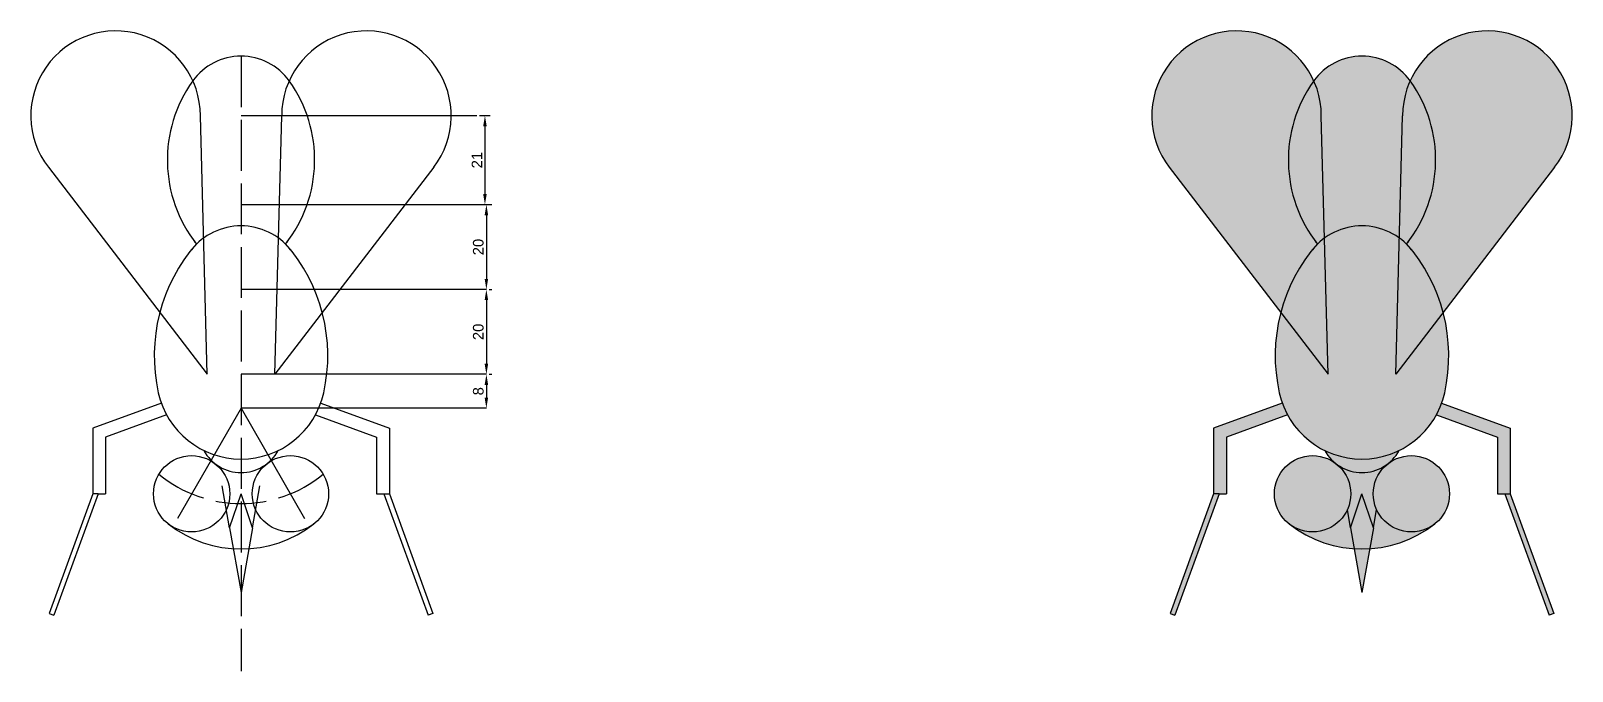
# Model space of a CAD drawing. Header units: millimetres. Extents: x 125 to 489, y 131 to 282.
import ezdxf

# ---------------------------------------------------------------- set-up
doc = ezdxf.new("R2010")
doc.units = ezdxf.units.MM
doc.linetypes.add('ACAD_ISO02W100', pattern=[15, 12, -3])
doc.styles.get("Standard").update_dxf_attribs({"font": 'arial.ttf'})
doc.dimstyles.new('ISO-25', dxfattribs={"dimtxt": 2.5, "dimasz": 2.5, "dimexe": 1.25, "dimexo": 0.625, "dimtad": 1, "dimtxsty": 'Standard', "dimcen": 2.5, "dimadec": 0, "dimazin": 0, "dimtfac": 1, "dimtmove": 0, "dimatfit": 3, "dimfxl": 1, "dimarcsym": 0})

# ---------------------------------------------------------------- blocks, each defined once
blk = doc.blocks.new('*D2')
at = {"color": 0, "lineweight": -2, "transparency": 16777216}
for p, q in [((231.17, 261.74), (233.73, 261.74)), ((232.48, 259.24), (232.48, 243.24)), ((231.17, 240.74), (233.73, 240.74))]:
    blk.add_line(p, q, dxfattribs=at)
at = {"color": 0, "transparency": 16777216}
for points in [[(232.07, 259.24), (232.9, 259.24), (232.48, 261.74)], [(232.07, 243.24), (232.9, 243.24), (232.48, 240.74)]]:
    blk.add_solid(points, dxfattribs=at)
at = {"layer": 'Defpoints', "color": 0, "transparency": 16777216}
for p in [(230.54, 261.74), (230.54, 240.74), (232.48, 240.74)]:
    blk.add_point(p, dxfattribs=at)
at = {"color": 0, "transparency": 16777216, "insert": (230.6, 251.24), "char_height": 2.5, "attachment_point": 5, "rotation": 90}
blk.add_mtext('21', dxfattribs=at)
blk = doc.blocks.new('*D3')
at = {"color": 0, "lineweight": -2, "transparency": 16777216}
for p, q in [((233.45, 240.74), (234.07, 240.74)), ((232.82, 238.24), (232.82, 223.24)), ((233.45, 220.74), (234.07, 220.74))]:
    blk.add_line(p, q, dxfattribs=at)
at = {"color": 0, "transparency": 16777216}
for points in [[(232.41, 238.24), (233.24, 238.24), (232.82, 240.74)], [(232.41, 223.24), (233.24, 223.24), (232.82, 220.74)]]:
    blk.add_solid(points, dxfattribs=at)
at = {"layer": 'Defpoints', "color": 0, "transparency": 16777216}
for p in [(232.82, 240.74), (232.82, 220.74), (232.82, 220.74)]:
    blk.add_point(p, dxfattribs=at)
at = {"color": 0, "transparency": 16777216, "insert": (230.92, 230.74), "char_height": 2.5, "attachment_point": 5, "rotation": 90}
blk.add_mtext('20', dxfattribs=at)
blk = doc.blocks.new('*D4')
at = {"color": 0, "lineweight": -2, "transparency": 16777216}
for p, q in [((232.82, 218.24), (232.82, 203.24)), ((233.45, 220.74), (234.07, 220.74)), ((233.45, 200.74), (234.07, 200.74))]:
    blk.add_line(p, q, dxfattribs=at)
at = {"color": 0, "transparency": 16777216}
for points in [[(232.41, 218.24), (233.24, 218.24), (232.82, 220.74)], [(232.41, 203.24), (233.24, 203.24), (232.82, 200.74)]]:
    blk.add_solid(points, dxfattribs=at)
at = {"layer": 'Defpoints', "color": 0, "transparency": 16777216}
for p in [(232.82, 220.74), (232.82, 200.74), (232.82, 200.74)]:
    blk.add_point(p, dxfattribs=at)
at = {"color": 0, "transparency": 16777216, "insert": (230.92, 210.74), "char_height": 2.5, "attachment_point": 5, "rotation": 90}
blk.add_mtext('20', dxfattribs=at)
blk = doc.blocks.new('*D5')
at = {"color": 0, "lineweight": -2, "transparency": 16777216}
for p, q in [((232.2, 200.74), (231.57, 200.74)), ((232.82, 198.24), (232.82, 195.24)), ((232.2, 192.74), (231.57, 192.74))]:
    blk.add_line(p, q, dxfattribs=at)
at = {"color": 0, "transparency": 16777216}
for points in [[(232.41, 198.24), (233.24, 198.24), (232.82, 200.74)], [(232.41, 195.24), (233.24, 195.24), (232.82, 192.74)]]:
    blk.add_solid(points, dxfattribs=at)
at = {"layer": 'Defpoints', "color": 0, "transparency": 16777216}
for p in [(232.82, 200.74), (232.82, 192.74), (232.82, 192.74)]:
    blk.add_point(p, dxfattribs=at)
at = {"color": 0, "transparency": 16777216, "insert": (230.92, 196.74), "char_height": 2.5, "attachment_point": 5, "rotation": 90}
blk.add_mtext('8', dxfattribs=at)

msp = doc.modelspace()

# ---------------------------------------------------------------- hatches: boundary and pattern name
at = {"true_color": 0xc7c0bd}
h = msp.add_hatch(color=9, dxfattribs=at)
h.dxf.hatch_style = 1
h.paths.add_polyline_path([(428.066, 269.924, 1.1232334), (393.962, 249.54), (420.255, 215.288, -0.1162141), (428.866, 231.488, -0.3338134)])
h.paths.add_polyline_path([(430.583, 232.857, 0.0664341), (427.714, 230.114, 0.104868), (420.255, 215.288), (431.424, 200.739)])
h.paths.add_polyline_path([(450.782, 269.924, -0.3338134), (449.981, 231.488, -0.1162141), (458.593, 215.288), (484.885, 249.54, 1.1232334)])
h.paths.add_polyline_path([(451.133, 230.114, 0.0664341), (448.265, 232.857), (447.424, 200.739), (458.593, 215.288, 0.104868)])
h.paths.add_polyline_path([(429.827, 261.718, 0.1061004), (428.066, 269.924, 0.3220845), (428.053, 232.572, 0.0253366), (428.937, 231.464, -0.035979), (430.583, 232.857)])
h.paths.add_polyline_path([(450.782, 269.924, 0.1061004), (449.021, 261.718), (448.265, 232.857, -0.035979), (449.911, 231.464, 0.0253366), (450.795, 232.572, 0.3220845)])
at = {"true_color": 0xf12727}
h = msp.add_hatch(color=20, dxfattribs=at)
h.dxf.hatch_style = 1
h.paths.add_polyline_path([(449.021, 261.718, -0.1061002), (450.782, 269.924, 0.5119543), (428.066, 269.924, -0.1061002), (429.827, 261.718), (430.583, 232.857, -0.3260255), (448.265, 232.857)])
h.paths.add_polyline_path([(429.827, 261.718, 0.1061004), (428.066, 269.924, 0.3220845), (428.053, 232.572, 0.0253366), (428.937, 231.464, -0.035979), (430.583, 232.857)])
h.paths.add_polyline_path([(450.782, 269.924, 0.1061004), (449.021, 261.718), (448.265, 232.857, -0.035979), (449.911, 231.464, 0.0253366), (450.795, 232.572, 0.3220845)])
h.paths.add_polyline_path([(448.265, 232.857, 0.3260255), (430.583, 232.857), (431.424, 200.739), (420.255, 215.288, 0.1200012), (419.908, 196.364, 0.8006408), (458.939, 196.364, 0.1200012), (458.593, 215.288), (447.424, 200.739)])
at = {"true_color": 0x000000}
h = msp.add_hatch(color=18, dxfattribs=at)
h.dxf.hatch_style = 1
h.paths.add_polyline_path([(474.424, 188), (458.218, 193.899, -0.0376599), (456.979, 191.157), (471.424, 185.899), (471.424, 172.553), (474.424, 172.553)])
h.paths.add_polyline_path([(421.869, 191.157, -0.0376599), (420.63, 193.899), (404.424, 188), (404.424, 172.553), (405.701, 172.553), (407.424, 172.553), (407.424, 185.899)])
h.paths.add_polyline_path([(474.424, 172.553), (473.147, 172.553), (483.557, 143.952), (484.684, 144.363)])
h.paths.add_polyline_path([(405.701, 172.553), (404.424, 172.553), (394.163, 144.363), (395.291, 143.952)])
h = msp.add_hatch(color=36)
h.dxf.hatch_style = 1
h.paths.add_polyline_path([(407.424, 185.899), (421.869, 191.157, -0.0376599), (420.63, 193.899), (404.424, 188), (404.424, 172.553), (405.701, 172.553), (407.424, 172.553)])
h.paths.add_polyline_path([(405.701, 172.553), (404.424, 172.553), (394.163, 144.363), (395.291, 143.952)])
h.paths.add_polyline_path([(474.424, 188), (458.218, 193.899, -0.0376599), (456.979, 191.157), (471.424, 185.899), (471.424, 172.553), (474.424, 172.553)])
h.paths.add_polyline_path([(474.424, 172.553), (473.147, 172.553), (483.557, 143.952), (484.684, 144.363)])
at = {"true_color": 0xf05c61}
h = msp.add_hatch(color=13, dxfattribs=at)
h.dxf.hatch_style = 1
h.paths.add_polyline_path([(448.201, 182.768, -0.2311605), (430.646, 182.768, 0.5934131)])
h = msp.add_hatch(color=5)
h.dxf.hatch_style = 1
h.paths.add_polyline_path([(418.77, 172.553, 1), (436.77, 172.553, 1)])
h.paths.add_polyline_path([(460.078, 172.553, 1), (442.078, 172.553, 1)])
at = {"true_color": 0xf7abae}
h = msp.add_hatch(color=241, dxfattribs=at)
h.dxf.hatch_style = 1
h.paths.add_polyline_path([(436.726, 164.553), (435.97, 168.844, -0.4849904), (422.249, 165.445, 0.1498588), (437.596, 159.619)])
h.paths.add_polyline_path([(456.598, 165.445, -0.4849904), (442.878, 168.844), (442.122, 164.553), (441.252, 159.619, 0.1498588)])
h.paths.add_polyline_path([(445.558, 179.661, -0.3427096), (433.29, 179.661, -0.2316305), (436.77, 172.553, -0.106615), (435.97, 168.844), (436.726, 164.553), (439.424, 172.553), (442.122, 164.553), (442.878, 168.844, -0.106615), (442.078, 172.553, -0.2316305)])
at = {"true_color": 0x000000}
h = msp.add_hatch(color=18, dxfattribs=at)
h.dxf.hatch_style = 1
h.paths.add_polyline_path([(442.122, 164.553), (439.424, 172.553), (436.726, 164.553), (437.596, 159.619, 0.0326733), (441.252, 159.619)])
h.paths.add_polyline_path([(441.252, 159.619, -0.0326733), (437.596, 159.619), (439.424, 149.253)])

# ---------------------------------------------------------------- linework, layer by layer
at = {"linetype": 'ACAD_ISO02W100'}
msp.add_line((174.929, 275.739), (174.929, 130.739), dxfattribs=at)
for p, q in [((166.929, 200.739), (165.332, 261.718)), ((174.929, 261.739), (230.543, 261.739)), ((182.929, 200.739), (184.526, 261.718)), ((129.467, 249.54), (166.929, 200.739)), ((220.39, 249.54), (182.929, 200.739)), ((174.929, 240.739), (232.824, 240.739)), ((232.824, 220.739), (174.929, 220.739)), ((232.824, 200.739), (174.929, 200.739)), ((156.135, 193.899), (139.929, 188)), ((193.723, 193.899), (209.929, 188)), ((157.374, 191.157), (142.929, 185.899)), ((174.929, 192.739), (159.929, 166.758)), ((232.824, 192.739), (174.929, 192.739)), ((174.929, 192.739), (189.929, 166.758)), ((192.484, 191.157), (206.929, 185.899)), ((139.929, 188), (139.929, 172.553)), ((142.929, 185.899), (142.929, 172.553)), ((206.929, 185.899), (206.929, 172.553)), ((209.929, 188), (209.929, 172.553)), ((139.929, 172.553), (129.668, 144.363)), ((141.206, 172.553), (130.796, 143.952)), ((141.206, 172.553), (139.929, 172.553)), ((141.206, 172.553), (142.929, 172.553)), ((172.231, 164.553), (170.495, 174.401)), ((172.231, 164.553), (174.929, 172.553)), ((177.627, 164.553), (174.929, 172.553)), ((177.627, 164.553), (179.363, 174.401)), ((206.929, 172.553), (209.929, 172.553)), ((208.652, 172.553), (219.062, 143.952)), ((209.929, 172.553), (220.189, 144.363)), ((172.231, 164.553), (174.929, 149.253)), ((177.627, 164.553), (174.929, 149.253)), ((129.668, 144.363), (130.796, 143.952)), ((220.189, 144.363), (219.062, 143.952))]:
    msp.add_line(p, q)
at = {"color": 18, "true_color": 0x000000}
for p, q in [((431.424, 200.739), (429.827, 261.718)), ((447.424, 200.739), (449.021, 261.718)), ((393.962, 249.54), (431.424, 200.739)), ((484.885, 249.54), (447.424, 200.739)), ((420.63, 193.899), (404.424, 188)), ((458.218, 193.899), (474.424, 188)), ((421.869, 191.157), (407.424, 185.899)), ((456.979, 191.157), (471.424, 185.899)), ((404.424, 188), (404.424, 172.553)), ((407.424, 185.899), (407.424, 172.553)), ((471.424, 185.899), (471.424, 172.553)), ((474.424, 188), (474.424, 172.553)), ((404.424, 172.553), (394.163, 144.363)), ((405.701, 172.553), (395.291, 143.952)), ((405.701, 172.553), (404.424, 172.553)), ((405.701, 172.553), (407.424, 172.553)), ((436.726, 164.553), (439.424, 172.553)), ((442.122, 164.553), (439.424, 172.553)), ((471.424, 172.553), (474.424, 172.553)), ((473.147, 172.553), (483.557, 143.952)), ((474.424, 172.553), (484.684, 144.363)), ((436.726, 164.553), (435.97, 168.844)), ((442.122, 164.553), (442.878, 168.844)), ((436.726, 164.553), (439.424, 149.253)), ((442.122, 164.553), (439.424, 149.253)), ((394.163, 144.363), (395.291, 143.952)), ((484.684, 144.363), (483.557, 143.952))]:
    msp.add_line(p, q, dxfattribs=at)
for centre in [(163.275, 172.553), (163.275, 172.553), (186.583, 172.553), (186.583, 172.553), (427.77, 172.553), (451.078, 172.553)]:
    msp.add_circle(centre, 9)
for centre in [(427.77, 172.553), (451.078, 172.553)]:
    msp.add_circle(centre, 9, dxfattribs=at)
for centre, radius, start, end in [((145.332, 261.718), 20, 359.99856, 217.51132), ((204.526, 261.718), 20, 322.48868, 180.00144), ((174.929, 261.739), 14, 35.68533, 144.31467), ((189.549, 251.239), 32, 144.31467, 218.2328), ((160.309, 251.239), 32, 321.7672, 35.68533), ((174.929, 220.739), 15, 38.68219, 141.31781), ((194.444, 205.114), 40, 138.69564, 192.63563), ((174.929, 240.739), 14, 215.68533, 221.49082), ((174.929, 240.739), 14, 318.50918, 324.31467), ((155.413, 205.114), 40, 347.36437, 41.30436), ((439.424, 240.739), 14, 215.68533, 221.49082), ((439.424, 240.739), 14, 318.50918, 324.31467), ((174.929, 200.739), 20, 192.63563, 347.36437), ((174.929, 187.559), 10, 208.6291, 331.3709), ((174.929, 187.559), 28, 232.16584, 307.83416)]:
    msp.add_arc(centre, radius, start, end)
for centre, radius, start, end in [((409.827, 261.718), 20, 359.99856, 217.51132), ((469.021, 261.718), 20, 322.48868, 180.00144), ((439.424, 261.739), 14, 35.68533, 144.31467), ((454.044, 251.239), 32, 144.31467, 218.2328), ((424.804, 251.239), 32, 321.7672, 35.68533), ((439.424, 220.739), 15, 38.68219, 141.31781), ((458.939, 205.114), 40, 138.69564, 192.63563), ((419.908, 205.114), 40, 347.36437, 41.30436), ((439.424, 200.739), 20, 192.63563, 347.36437), ((439.424, 187.559), 10, 208.6291, 331.3709), ((439.424, 187.559), 28, 232.16584, 307.83416)]:
    msp.add_arc(centre, radius, start, end, dxfattribs=at)
at = {"linetype": 'ACAD_ISO02W100'}
msp.add_arc((174.929, 200.739), 30.5, 230.56701, 309.43299, dxfattribs=at)

# ---------------------------------------------------------------- dimensions: what is measured, and where the dimension line sits
for base, p1, p2, picture, middle in [((232.482, 240.739), (230.543, 261.739), (230.543, 240.739), '*D2', (230.602, 251.239)), ((232.824, 220.739), (232.824, 240.739), (232.824, 220.739), '*D3', (230.923, 230.739)), ((232.824, 200.739), (232.824, 220.739), (232.824, 200.739), '*D4', (230.923, 210.739)), ((232.824, 192.739), (232.824, 200.739), (232.824, 192.739), '*D5', (230.923, 196.739))]:
    dim = msp.add_linear_dim(base=base, p1=p1, p2=p2, angle=90, dimstyle='ISO-25')
    dim.commit()
    dim.dimension.update_dxf_attribs({"geometry": picture, "text_midpoint": middle})

doc.saveas('drawing.dxf')
